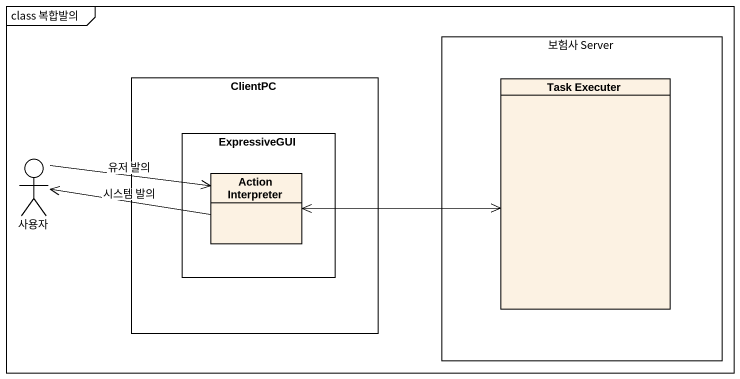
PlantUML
@startuml
mainframe class 복합발의
allowmixing
hide circle
hide empty members
rectangle ClientPC {
  rectangle ExpressiveGUI {
    class "Action Interpreter" as Action_Interpreter
  }
}
rectangle "보험사 Server" as 보험사_Server {
  class "Task Executer" as Task_Executer
}
actor 사용자
사용자 -right-> Action_Interpreter : 유저 발의
Action_Interpreter <-right-> Task_Executer
Action_Interpreter -left-> 사용자 : 시스템 발의
@enduml
